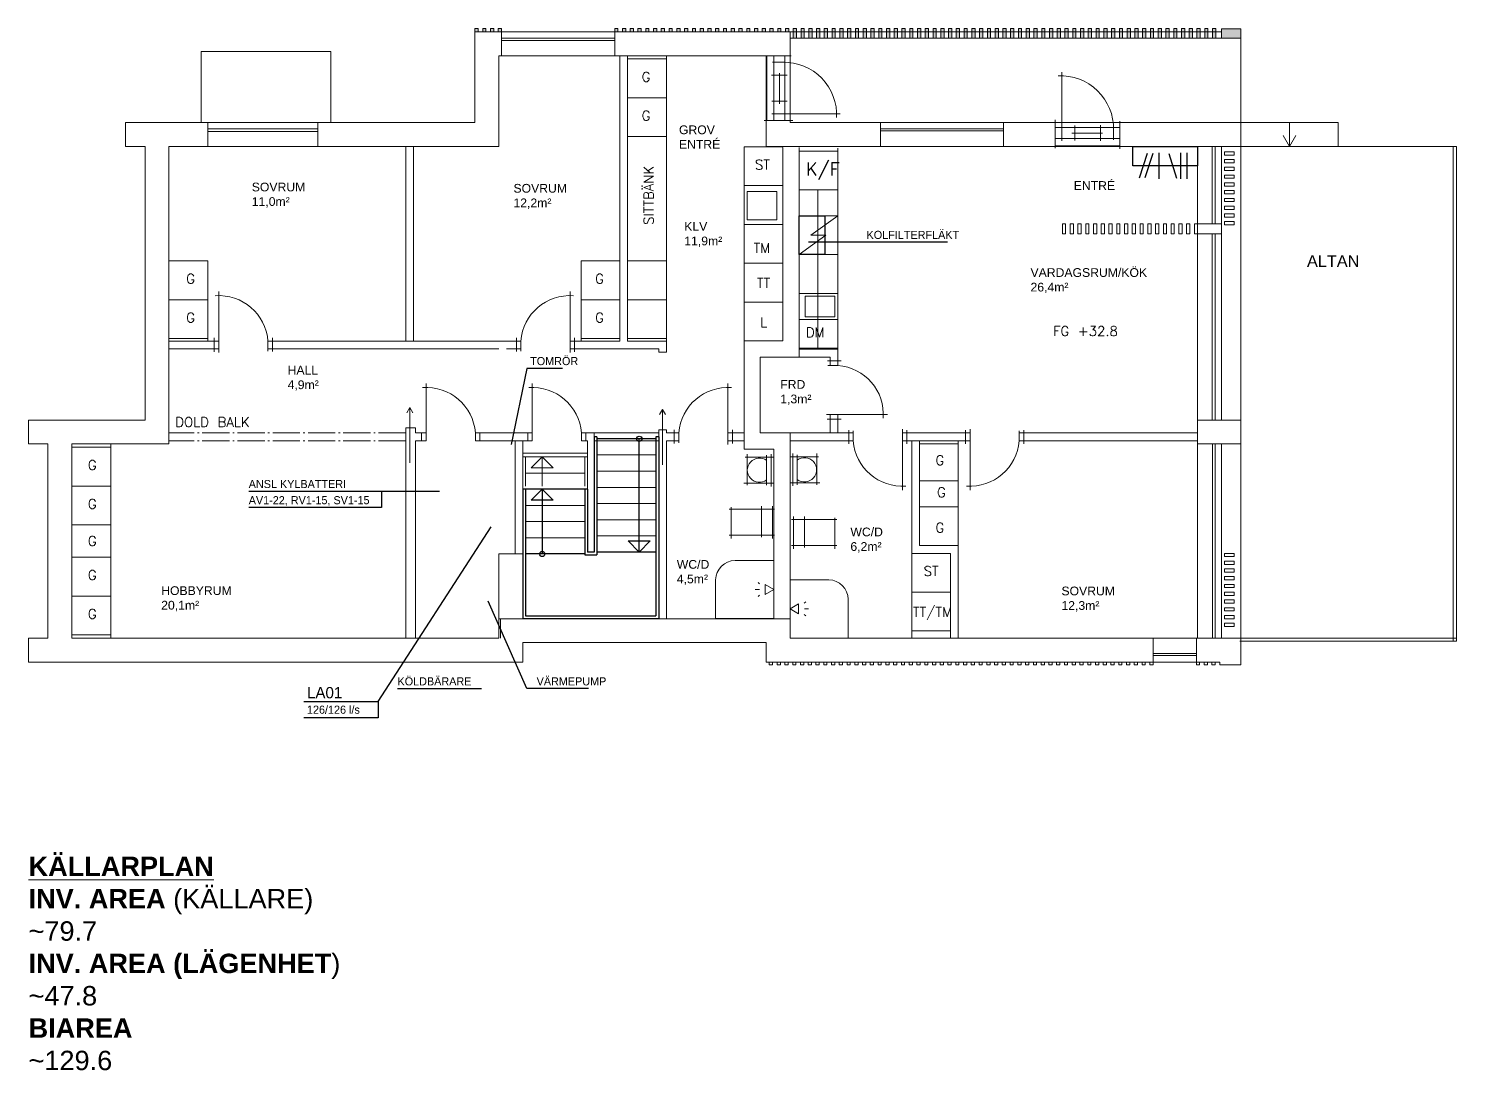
# Model space of a CAD drawing. Extents: x 1552147 to 1574217, y 319651 to 375401.
# Drawn here: x 1552147 to 1574217, y 359299 to 375401 of the extents above; entities that cross this region are included whole.
import ezdxf

# ---------------------------------------------------------------- set-up
doc = ezdxf.new("R2010")
doc.units = 0
doc.header["$LTSCALE"] = 50
doc.linetypes.add('DASHED', pattern=[19.05, 12.7, -6.35])
doc.linetypes.add('PUNKTSTRECKAD', pattern=[10.9, 8.4, -1, 0.5, -1])
doc.layers.get('0').update_dxf_attribs({"linetype": 'CONTINUOUS'})
for name, color, linetype in [('1. Fast inredning', 4, 'CONTINUOUS'), ('1. Fönster dörrar', 4, 'CONTINUOUS'), ('1. Möbler', 1, 'CONTINUOUS'), ('1.Fast inredning', 4, 'CONTINUOUS'), ('A-3000', 8, 'CONTINUOUS'), ('V-5200-T', 7, 'CONTINUOUS'), ('V-5600-T', 7, 'CONTINUOUS'), ('V-5700', 7, 'CONTINUOUS'), ('V-5700-T', 7, 'CONTINUOUS')]:
    doc.layers.add(name, color=color, linetype=linetype)
doc.layers.add('A-------AA-', color=1, linetype='CONTINUOUS', lineweight=18)
doc.layers.get('0').off()
doc.styles.add('Arial', font='arial.ttf', dxfattribs={"height": 245.883234})
doc.styles.add('FISO', font='fiso.shx', dxfattribs={"height": 125})
doc.styles.add('ISO', font='TXT.shx', dxfattribs={"height": 2.5})

# ---------------------------------------------------------------- blocks, each defined once
blk = doc.blocks.new('Handfat litet')
at = {"layer": '1.Fast inredning', "color": 0, "lineweight": 20}
for p, q in [((-10661, 144589), (-10661, 144139)), ((-10261, 144159), (-10261, 144589)), ((-10211, 144559), (-10711, 144559)), ((-10691, 144489), (-10231, 144489)), ((-10691, 144189), (-10211, 144189))]:
    blk.add_line(p, q, dxfattribs=at)
blk.add_arc((-10461, 144377), 187, 143.1301, 36.8699, dxfattribs=at)
blk = doc.blocks.new('Wc-stol')
at = {"layer": '1.Fast inredning', "color": 0, "lineweight": 20}
for p, q in [((-10967, 144011), (-11667, 144011)), ((-11637, 144061), (-11637, 143561)), ((-11467, 144041), (-11467, 143561)), ((-10997, 143581), (-10997, 144061)), ((-11667, 143611), (-10967, 143611))]:
    blk.add_line(p, q, dxfattribs=at)
blk = doc.blocks.new('Duschkabin_streckad')
at = {"color": 0, "lineweight": 20}
for q in [(-50966, 183333), (-50066, 184233)]:
    blk.add_line((-50966, 184233), q, dxfattribs=at)
at = {"layer": '1. Fast inredning', "color": 0, "lineweight": 20}
for p, q in [((-50516, 184233), (-50592, 184101)), ((-50592, 184101), (-50440, 184101)), ((-50440, 184101), (-50516, 184233)), ((-50066, 184233), (-50066, 183633)), ((-50602, 184013), (-50625, 183991)), ((-50516, 184011), (-50516, 183946)), ((-50429, 184013), (-50407, 183991)), ((-50966, 183333), (-50366, 183333))]:
    blk.add_line(p, q, dxfattribs=at)
blk.add_arc((-50376, 183643), 310, 271.7426, 358.2574, dxfattribs=at)
blk = doc.blocks.new('Ytterdörr_källare')
at = {"layer": '1. Fönster dörrar', "color": 0, "lineweight": 20}
for p, q in [((-32885, 103409), (-32885, 103849)), ((-32885, 103810), (-31885, 103810)), ((-32785, 103733), (-32785, 102675)), ((-32185, 103734), (-32185, 103492)), ((-31885, 103824), (-31885, 103430)), ((-32885, 103700), (-31885, 103700)), ((-31885, 103530), (-32885, 103530)), ((-32627, 103615), (-32154, 103615)), ((-32585, 103730), (-32585, 103496)), ((-31985, 103721), (-31985, 103530)), ((-32885, 103470), (-32885, 103450)), ((-32885, 103450), (-31885, 103450)), ((-31885, 103450), (-31885, 103470))]:
    blk.add_line(p, q, dxfattribs=at)
blk.add_arc((-32802, 103547), 818, 267.2207, 1.1121, dxfattribs=at)
blk = doc.blocks.new('Hatthylla_')
at = {"layer": '1. Möbler', "color": 0, "linetype": 'DASHED', "lineweight": 25}
for p, q in [((-879, -110), (-1003, -490)), ((-794, -108), (-917, -488)), ((-692, -500), (-692, -100)), ((-546, -109), (-427, -491)), ((-361, -500), (-361, -100)), ((-261, -500), (-261, -100))]:
    blk.add_line(p, q, dxfattribs=at)
at = {"layer": '1. Möbler', "color": 0, "lineweight": 25, "flags": 128}
blk.add_lwpolyline([(-100, 0), (-100, -300), (-1100, -300), (-1100, 0)], close=True, dxfattribs=at)
blk = doc.blocks.new('A')
at = {"layer": 'A-------AA-'}
h = blk.add_hatch(color=8, dxfattribs=at)
h.dxf.hatch_style = 1
h.paths.add_polyline_path([(1533280, 375396), (1532980, 375396), (1532980, 375351), (1532980, 375251), (1533280, 375251)])
h.paths.add_polyline_path([(1521490, 375401), (1521440, 375401), (1521440, 375351), (1521490, 375351)])
h.paths.add_polyline_path([(1521610, 375401), (1521560, 375401), (1521560, 375351), (1521610, 375351)])
h.paths.add_polyline_path([(1521730, 375401), (1521680, 375401), (1521680, 375351), (1521730, 375351)])
h.paths.add_polyline_path([(1521850, 375401), (1521800, 375401), (1521800, 375351), (1521850, 375351)])
h.paths.add_polyline_path([(1523650, 375401), (1523600, 375401), (1523600, 375351), (1523650, 375351)])
h.paths.add_polyline_path([(1523770, 375401), (1523720, 375401), (1523720, 375351), (1523770, 375351)])
h.paths.add_polyline_path([(1523890, 375401), (1523840, 375401), (1523840, 375351), (1523890, 375351)])
h.paths.add_polyline_path([(1524010, 375401), (1523960, 375401), (1523960, 375351), (1524010, 375351)])
h.paths.add_polyline_path([(1524130, 375401), (1524080, 375401), (1524080, 375351), (1524130, 375351)])
h.paths.add_polyline_path([(1524250, 375401), (1524200, 375401), (1524200, 375351), (1524250, 375351)])
h.paths.add_polyline_path([(1524370, 375401), (1524320, 375401), (1524320, 375351), (1524370, 375351)])
h.paths.add_polyline_path([(1524490, 375401), (1524440, 375401), (1524440, 375351), (1524490, 375351)])
h.paths.add_polyline_path([(1524610, 375401), (1524560, 375401), (1524560, 375351), (1524610, 375351)])
h.paths.add_polyline_path([(1524730, 375401), (1524680, 375401), (1524680, 375351), (1524730, 375351)])
h.paths.add_polyline_path([(1524850, 375401), (1524800, 375401), (1524800, 375351), (1524850, 375351)])
h.paths.add_polyline_path([(1524970, 375401), (1524920, 375401), (1524920, 375351), (1524970, 375351)])
h.paths.add_polyline_path([(1525090, 375401), (1525040, 375401), (1525040, 375351), (1525090, 375351)])
h.paths.add_polyline_path([(1525210, 375401), (1525160, 375401), (1525160, 375351), (1525210, 375351)])
h.paths.add_polyline_path([(1525330, 375401), (1525280, 375401), (1525280, 375351), (1525330, 375351)])
h.paths.add_polyline_path([(1525450, 375401), (1525400, 375401), (1525400, 375351), (1525450, 375351)])
h.paths.add_polyline_path([(1525570, 375401), (1525520, 375401), (1525520, 375351), (1525570, 375351)])
h.paths.add_polyline_path([(1525690, 375401), (1525640, 375401), (1525640, 375351), (1525690, 375351)])
h.paths.add_polyline_path([(1525810, 375401), (1525760, 375401), (1525760, 375351), (1525810, 375351)])
h.paths.add_polyline_path([(1525930, 375401), (1525880, 375401), (1525880, 375351), (1525930, 375351)])
h.paths.add_polyline_path([(1526050, 375401), (1526000, 375401), (1526000, 375351), (1526050, 375351)])
h.paths.add_polyline_path([(1526170, 375401), (1526120, 375401), (1526120, 375351), (1526170, 375351)])
h.paths.add_polyline_path([(1526290, 375401), (1526240, 375401), (1526240, 375351), (1526290, 375351)])
h.paths.add_polyline_path([(1526410, 375401), (1526360, 375401), (1526360, 375351), (1526410, 375351)])
h.paths.add_polyline_path([(1526410, 375351), (1526360, 375351), (1526360, 375251), (1526410, 375251)])
h.paths.add_polyline_path([(1526530, 375351), (1526480, 375351), (1526480, 375251), (1526530, 375251)])
h.paths.add_polyline_path([(1526530, 375401), (1526480, 375401), (1526480, 375351), (1526530, 375351)])
h.paths.add_polyline_path([(1526650, 375401), (1526600, 375401), (1526600, 375351), (1526650, 375351)])
h.paths.add_polyline_path([(1526650, 375351), (1526600, 375351), (1526600, 375251), (1526650, 375251)])
h.paths.add_polyline_path([(1526770, 375401), (1526720, 375401), (1526720, 375351), (1526770, 375351)])
h.paths.add_polyline_path([(1526770, 375351), (1526720, 375351), (1526720, 375251), (1526770, 375251)])
h.paths.add_polyline_path([(1526890, 375401), (1526840, 375401), (1526840, 375351), (1526890, 375351)])
h.paths.add_polyline_path([(1526890, 375351), (1526840, 375351), (1526840, 375251), (1526890, 375251)])
h.paths.add_polyline_path([(1527010, 375401), (1526960, 375401), (1526960, 375351), (1527010, 375351)])
h.paths.add_polyline_path([(1527010, 375351), (1526960, 375351), (1526960, 375251), (1527010, 375251)])
h.paths.add_polyline_path([(1527130, 375401), (1527080, 375401), (1527080, 375351), (1527130, 375351)])
h.paths.add_polyline_path([(1527130, 375351), (1527080, 375351), (1527080, 375251), (1527130, 375251)])
h.paths.add_polyline_path([(1527250, 375351), (1527200, 375351), (1527200, 375251), (1527250, 375251)])
h.paths.add_polyline_path([(1527250, 375401), (1527200, 375401), (1527200, 375351), (1527250, 375351)])
h.paths.add_polyline_path([(1527370, 375401), (1527320, 375401), (1527320, 375351), (1527370, 375351)])
h.paths.add_polyline_path([(1527370, 375351), (1527320, 375351), (1527320, 375251), (1527370, 375251)])
h.paths.add_polyline_path([(1527490, 375401), (1527440, 375401), (1527440, 375351), (1527490, 375351)])
h.paths.add_polyline_path([(1527490, 375351), (1527440, 375351), (1527440, 375251), (1527490, 375251)])
h.paths.add_polyline_path([(1527610, 375401), (1527560, 375401), (1527560, 375351), (1527610, 375351)])
h.paths.add_polyline_path([(1527610, 375351), (1527560, 375351), (1527560, 375251), (1527610, 375251)])
h.paths.add_polyline_path([(1527730, 375401), (1527680, 375401), (1527680, 375351), (1527730, 375351)])
h.paths.add_polyline_path([(1527730, 375351), (1527680, 375351), (1527680, 375251), (1527730, 375251)])
h.paths.add_polyline_path([(1527850, 375401), (1527800, 375401), (1527800, 375351), (1527850, 375351)])
h.paths.add_polyline_path([(1527850, 375351), (1527800, 375351), (1527800, 375251), (1527850, 375251)])
h.paths.add_polyline_path([(1527970, 375401), (1527920, 375401), (1527920, 375351), (1527970, 375351)])
h.paths.add_polyline_path([(1527970, 375351), (1527920, 375351), (1527920, 375251), (1527970, 375251)])
h.paths.add_polyline_path([(1528090, 375401), (1528040, 375401), (1528040, 375351), (1528090, 375351)])
h.paths.add_polyline_path([(1528090, 375351), (1528040, 375351), (1528040, 375251), (1528090, 375251)])
h.paths.add_polyline_path([(1528210, 375401), (1528160, 375401), (1528160, 375351), (1528210, 375351)])
h.paths.add_polyline_path([(1528210, 375351), (1528160, 375351), (1528160, 375251), (1528210, 375251)])
h.paths.add_polyline_path([(1528330, 375401), (1528280, 375401), (1528280, 375351), (1528330, 375351)])
h.paths.add_polyline_path([(1528330, 375351), (1528280, 375351), (1528280, 375251), (1528330, 375251)])
h.paths.add_polyline_path([(1528450, 375401), (1528400, 375401), (1528400, 375351), (1528450, 375351)])
h.paths.add_polyline_path([(1528450, 375351), (1528400, 375351), (1528400, 375251), (1528450, 375251)])
h.paths.add_polyline_path([(1528570, 375401), (1528520, 375401), (1528520, 375351), (1528570, 375351)])
h.paths.add_polyline_path([(1528570, 375351), (1528520, 375351), (1528520, 375251), (1528570, 375251)])
h.paths.add_polyline_path([(1528690, 375401), (1528640, 375401), (1528640, 375351), (1528690, 375351)])
h.paths.add_polyline_path([(1528690, 375351), (1528640, 375351), (1528640, 375251), (1528690, 375251)])
h.paths.add_polyline_path([(1528810, 375401), (1528760, 375401), (1528760, 375351), (1528810, 375351)])
h.paths.add_polyline_path([(1528810, 375351), (1528760, 375351), (1528760, 375251), (1528810, 375251)])
h.paths.add_polyline_path([(1528930, 375401), (1528880, 375401), (1528880, 375351), (1528930, 375351)])
h.paths.add_polyline_path([(1528930, 375351), (1528880, 375351), (1528880, 375251), (1528930, 375251)])
h.paths.add_polyline_path([(1529050, 375401), (1529000, 375401), (1529000, 375351), (1529050, 375351)])
h.paths.add_polyline_path([(1529050, 375351), (1529000, 375351), (1529000, 375251), (1529050, 375251)])
h.paths.add_polyline_path([(1529170, 375401), (1529120, 375401), (1529120, 375351), (1529170, 375351)])
h.paths.add_polyline_path([(1529170, 375351), (1529120, 375351), (1529120, 375251), (1529170, 375251)])
h.paths.add_polyline_path([(1529290, 375401), (1529240, 375401), (1529240, 375351), (1529290, 375351)])
h.paths.add_polyline_path([(1529290, 375351), (1529240, 375351), (1529240, 375251), (1529290, 375251)])
h.paths.add_polyline_path([(1529410, 375401), (1529360, 375401), (1529360, 375351), (1529410, 375351)])
h.paths.add_polyline_path([(1529410, 375351), (1529360, 375351), (1529360, 375251), (1529410, 375251)])
h.paths.add_polyline_path([(1529530, 375351), (1529480, 375351), (1529480, 375251), (1529530, 375251)])
h.paths.add_polyline_path([(1529530, 375401), (1529480, 375401), (1529480, 375351), (1529530, 375351)])
h.paths.add_polyline_path([(1529650, 375401), (1529600, 375401), (1529600, 375351), (1529650, 375351)])
h.paths.add_polyline_path([(1529650, 375351), (1529600, 375351), (1529600, 375251), (1529650, 375251)])
h.paths.add_polyline_path([(1529770, 375351), (1529720, 375351), (1529720, 375251), (1529770, 375251)])
h.paths.add_polyline_path([(1529770, 375401), (1529720, 375401), (1529720, 375351), (1529770, 375351)])
h.paths.add_polyline_path([(1529890, 375401), (1529840, 375401), (1529840, 375351), (1529890, 375351)])
h.paths.add_polyline_path([(1529890, 375351), (1529840, 375351), (1529840, 375251), (1529890, 375251)])
h.paths.add_polyline_path([(1530010, 375401), (1529960, 375401), (1529960, 375351), (1530010, 375351)])
h.paths.add_polyline_path([(1530010, 375351), (1529960, 375351), (1529960, 375251), (1530010, 375251)])
h.paths.add_polyline_path([(1530130, 375401), (1530080, 375401), (1530080, 375351), (1530130, 375351)])
h.paths.add_polyline_path([(1530130, 375351), (1530080, 375351), (1530080, 375251), (1530130, 375251)])
h.paths.add_polyline_path([(1530250, 375401), (1530200, 375401), (1530200, 375351), (1530250, 375351)])
h.paths.add_polyline_path([(1530250, 375351), (1530200, 375351), (1530200, 375251), (1530250, 375251)])
h.paths.add_polyline_path([(1530370, 375401), (1530320, 375401), (1530320, 375351), (1530370, 375351)])
h.paths.add_polyline_path([(1530370, 375351), (1530320, 375351), (1530320, 375251), (1530370, 375251)])
h.paths.add_polyline_path([(1530490, 375401), (1530440, 375401), (1530440, 375351), (1530490, 375351)])
h.paths.add_polyline_path([(1530490, 375351), (1530440, 375351), (1530440, 375251), (1530490, 375251)])
h.paths.add_polyline_path([(1530610, 375401), (1530560, 375401), (1530560, 375351), (1530610, 375351)])
h.paths.add_polyline_path([(1530610, 375351), (1530560, 375351), (1530560, 375251), (1530610, 375251)])
h.paths.add_polyline_path([(1530730, 375401), (1530680, 375401), (1530680, 375351), (1530730, 375351)])
h.paths.add_polyline_path([(1530730, 375351), (1530680, 375351), (1530680, 375251), (1530730, 375251)])
h.paths.add_polyline_path([(1530850, 375401), (1530800, 375401), (1530800, 375351), (1530850, 375351)])
h.paths.add_polyline_path([(1530850, 375351), (1530800, 375351), (1530800, 375251), (1530850, 375251)])
h.paths.add_polyline_path([(1530970, 375401), (1530920, 375401), (1530920, 375351), (1530970, 375351)])
h.paths.add_polyline_path([(1530970, 375351), (1530920, 375351), (1530920, 375251), (1530970, 375251)])
h.paths.add_polyline_path([(1531090, 375401), (1531040, 375401), (1531040, 375351), (1531090, 375351)])
h.paths.add_polyline_path([(1531090, 375351), (1531040, 375351), (1531040, 375251), (1531090, 375251)])
h.paths.add_polyline_path([(1531210, 375401), (1531160, 375401), (1531160, 375351), (1531210, 375351)])
h.paths.add_polyline_path([(1531210, 375351), (1531160, 375351), (1531160, 375251), (1531210, 375251)])
h.paths.add_polyline_path([(1531330, 375401), (1531280, 375401), (1531280, 375351), (1531330, 375351)])
h.paths.add_polyline_path([(1531330, 375351), (1531280, 375351), (1531280, 375251), (1531330, 375251)])
h.paths.add_polyline_path([(1531450, 375401), (1531400, 375401), (1531400, 375351), (1531450, 375351)])
h.paths.add_polyline_path([(1531450, 375351), (1531400, 375351), (1531400, 375251), (1531450, 375251)])
h.paths.add_polyline_path([(1531570, 375401), (1531520, 375401), (1531520, 375351), (1531570, 375351)])
h.paths.add_polyline_path([(1531570, 375351), (1531520, 375351), (1531520, 375251), (1531570, 375251)])
h.paths.add_polyline_path([(1531690, 375401), (1531640, 375401), (1531640, 375351), (1531690, 375351)])
h.paths.add_polyline_path([(1531690, 375351), (1531640, 375351), (1531640, 375251), (1531690, 375251)])
h.paths.add_polyline_path([(1531810, 375401), (1531760, 375401), (1531760, 375351), (1531810, 375351)])
h.paths.add_polyline_path([(1531810, 375351), (1531760, 375351), (1531760, 375251), (1531810, 375251)])
h.paths.add_polyline_path([(1531930, 375401), (1531880, 375401), (1531880, 375351), (1531930, 375351)])
h.paths.add_polyline_path([(1531930, 375351), (1531880, 375351), (1531880, 375251), (1531930, 375251)])
h.paths.add_polyline_path([(1532050, 375401), (1532000, 375401), (1532000, 375351), (1532050, 375351)])
h.paths.add_polyline_path([(1532050, 375351), (1532000, 375351), (1532000, 375251), (1532050, 375251)])
h.paths.add_polyline_path([(1532170, 375401), (1532120, 375401), (1532120, 375351), (1532170, 375351)])
h.paths.add_polyline_path([(1532170, 375351), (1532120, 375351), (1532120, 375252, -0.010484), (1532147, 375251), (1532170, 375251)])
h.paths.add_polyline_path([(1532290, 375401), (1532240, 375401), (1532240, 375351), (1532290, 375351)])
h.paths.add_polyline_path([(1532290, 375351), (1532240, 375351), (1532240, 375251), (1532290, 375251)])
h.paths.add_polyline_path([(1532410, 375401), (1532360, 375401), (1532360, 375351), (1532410, 375351)])
h.paths.add_polyline_path([(1532410, 375351), (1532360, 375351), (1532360, 375251), (1532410, 375251)])
h.paths.add_polyline_path([(1532530, 375401), (1532480, 375401), (1532480, 375351), (1532530, 375351)])
h.paths.add_polyline_path([(1532530, 375351), (1532480, 375351), (1532480, 375251), (1532530, 375251)])
h.paths.add_polyline_path([(1532650, 375401), (1532600, 375401), (1532600, 375351), (1532650, 375351)])
h.paths.add_polyline_path([(1532650, 375351), (1532600, 375351), (1532600, 375251), (1532650, 375251)])
h.paths.add_polyline_path([(1532770, 375401), (1532720, 375401), (1532720, 375351), (1532770, 375351)])
h.paths.add_polyline_path([(1532770, 375351), (1532720, 375351), (1532720, 375251), (1532770, 375251)])
h.paths.add_polyline_path([(1532890, 375401), (1532840, 375401), (1532840, 375351), (1532890, 375351)])
h.paths.add_polyline_path([(1532890, 375351), (1532840, 375351), (1532840, 375251), (1532890, 375251)])
at = {"layer": 'A-------AA-', "color": 8}
for p, q in [((1521850, 375351), (1521850, 374981)), ((1523600, 374981), (1523600, 375351)), ((1526310, 375251), (1526310, 375351)), ((1532980, 375351), (1532980, 375251)), ((1533280, 373931), (1533280, 375246)), ((1517210, 373951), (1517210, 375046)), ((1517210, 375046), (1519210, 375046)), ((1519210, 375046), (1519210, 373951)), ((1523680, 374981), (1523680, 370571)), ((1523800, 374981), (1523800, 370571)), ((1524400, 374981), (1524400, 370471)), ((1523800, 374931), (1524400, 374931)), ((1523800, 374331), (1524400, 374331)), ((1517310, 373581), (1517310, 373951)), ((1519010, 373581), (1519010, 373951)), ((1527710, 373581), (1527710, 373951)), ((1529610, 373581), (1529610, 373951)), ((1531410, 373971), (1531410, 373543)), ((1533280, 373951), (1534780, 373951)), ((1534030, 373951), (1534030, 373581)), ((1534780, 373951), (1534780, 373581)), ((1523800, 373731), (1524400, 373731)), ((1533280, 373781), (1533280, 369351)), ((1534030, 373581), (1533932, 373750)), ((1534030, 373581), (1534128, 373750)), ((1520370, 373581), (1520370, 370571)), ((1520490, 373581), (1520490, 370571)), ((1525600, 373574), (1525600, 370574)), ((1526200, 373574), (1525600, 373574)), ((1526450, 373507), (1527050, 373507)), ((1527050, 373554), (1527050, 370444)), ((1532610, 373581), (1532980, 373581)), ((1536610, 373581), (1533280, 373581)), ((1536560, 373581), (1536560, 365931)), ((1536610, 373581), (1536610, 365931)), ((1526200, 372974), (1525600, 372974)), ((1526450, 372907), (1527050, 372907)), ((1526200, 372374), (1525600, 372374)), ((1526450, 372507), (1527050, 372507)), ((1532610, 372381), (1532980, 372381)), ((1532610, 372231), (1532980, 372231)), ((1526450, 371907), (1527050, 371907)), ((1516710, 371811), (1517310, 371811)), ((1517310, 371811), (1517310, 370571)), ((1523080, 371811), (1523080, 370571)), ((1523680, 371811), (1523080, 371811)), ((1523800, 371811), (1524400, 371811)), ((1526200, 371774), (1525600, 371774)), ((1526450, 371307), (1527050, 371307)), ((1516710, 371211), (1517310, 371211)), ((1523680, 371211), (1523080, 371211)), ((1523800, 371211), (1524400, 371211)), ((1526200, 371174), (1525600, 371174)), ((1526450, 370907), (1527050, 370907)), ((1516710, 370611), (1517310, 370611)), ((1517480, 370571), (1516710, 370571)), ((1522150, 370571), (1518240, 370571)), ((1523680, 370571), (1522910, 370571)), ((1523680, 370611), (1523080, 370611)), ((1523800, 370611), (1524400, 370611)), ((1523800, 370571), (1524400, 370571)), ((1524400, 370571), (1524400, 370401)), ((1517480, 370451), (1516710, 370451)), ((1521810, 370451), (1518240, 370451)), ((1522150, 370451), (1521930, 370451)), ((1524280, 370451), (1522910, 370451)), ((1524280, 370401), (1524280, 370451)), ((1524400, 370401), (1524280, 370401)), ((1526450, 370464), (1527050, 370464)), ((1526450, 370444), (1527050, 370444)), ((1527050, 370444), (1527050, 370195)), ((1526450, 370324), (1526930, 370324)), ((1526930, 370324), (1526930, 370195)), ((1520434, 369545), (1520388, 369465)), ((1520434, 368688), (1520434, 369545)), ((1520434, 369545), (1520480, 369465)), ((1524337, 369515), (1524291, 369435)), ((1524337, 368658), (1524337, 369515)), ((1524337, 369515), (1524383, 369435)), ((1526930, 369435), (1526930, 369151)), ((1527050, 369435), (1527050, 369151)), ((1532980, 369351), (1532614, 369351)), ((1520370, 366311), (1520370, 369231)), ((1520520, 369231), (1520370, 369231)), ((1520370, 369151), (1520370, 365981)), ((1520520, 369151), (1520520, 369231)), ((1520686, 369151), (1520520, 369151)), ((1520686, 369151), (1520520, 369151)), ((1520520, 369031), (1520520, 365981)), ((1520686, 369031), (1520520, 369031)), ((1520686, 369031), (1520520, 369031)), ((1520616, 369151), (1520616, 369031)), ((1521810, 369151), (1521446, 369151)), ((1521930, 369151), (1521446, 369151)), ((1521810, 369031), (1521446, 369031)), ((1521810, 369031), (1521446, 369031)), ((1521516, 369151), (1521516, 369031)), ((1521810, 369031), (1522325, 369031)), ((1522325, 369151), (1521930, 369151)), ((1522060, 367281), (1522060, 369031)), ((1522180, 366281), (1522180, 369031)), ((1523280, 369151), (1523085, 369151)), ((1523085, 369031), (1523180, 369031)), ((1523180, 367311), (1523180, 369031)), ((1524280, 369151), (1523280, 369151)), ((1523280, 369031), (1523280, 369151)), ((1524280, 369031), (1523280, 369031)), ((1523280, 369031), (1523280, 367311)), ((1524280, 366281), (1524280, 369201)), ((1524400, 369201), (1524280, 369201)), ((1524280, 369201), (1524280, 369151)), ((1524400, 369151), (1524400, 369201)), ((1524400, 369151), (1524590, 369151)), ((1524400, 369031), (1524590, 369031)), ((1524400, 369031), (1524400, 366281)), ((1525350, 369151), (1525600, 369151)), ((1525350, 369031), (1525600, 369031)), ((1526310, 369151), (1527287, 369151)), ((1526310, 369031), (1527287, 369031)), ((1528047, 369151), (1529092, 369151)), ((1528047, 369031), (1529092, 369031)), ((1528191, 367291), (1528191, 369031)), ((1528311, 367411), (1528311, 369031)), ((1528911, 369031), (1528911, 367411)), ((1529852, 369151), (1532614, 369151)), ((1529852, 369031), (1532614, 369031)), ((1515210, 368931), (1515810, 368931)), ((1515810, 368981), (1515810, 365981)), ((1522180, 368331), (1522180, 368841)), ((1523180, 368841), (1522180, 368841)), ((1523180, 368331), (1523180, 368841)), ((1524238, 368811), (1523322, 368811)), ((1532980, 368981), (1532614, 368981)), ((1533280, 368981), (1533280, 365981)), ((1523180, 368781), (1522180, 368781)), ((1522222, 368331), (1522222, 368781)), ((1522310, 368611), (1522480, 368781)), ((1522650, 368611), (1522310, 368611)), ((1522480, 368781), (1522650, 368611)), ((1522480, 368331), (1522480, 368781)), ((1523138, 368331), (1523138, 368781)), ((1523138, 368531), (1522222, 368531)), ((1524238, 368561), (1523322, 368561)), ((1528311, 368411), (1528911, 368411)), ((1515210, 368331), (1515810, 368331)), ((1524238, 368311), (1523322, 368311)), ((1523138, 368031), (1522222, 368031)), ((1524238, 368061), (1523322, 368061)), ((1528311, 368011), (1528911, 368011)), ((1515210, 367731), (1515810, 367731)), ((1523138, 367781), (1522222, 367781)), ((1524238, 367811), (1523322, 367811)), ((1523138, 367531), (1522222, 367531)), ((1524238, 367561), (1523322, 367561)), ((1521810, 367281), (1521810, 365981)), ((1521810, 367281), (1522180, 367281)), ((1521810, 367281), (1522180, 367281)), ((1523280, 367311), (1523180, 367311)), ((1528791, 367291), (1528191, 367291)), ((1528911, 367411), (1528311, 367411)), ((1528791, 367291), (1528791, 365981)), ((1528911, 367411), (1528911, 365981)), ((1515210, 367231), (1515810, 367231)), ((1515210, 366631), (1515810, 366631)), ((1521835, 366281), (1521835, 365981)), ((1515210, 366031), (1515810, 366031)), ((1520665, 365981), (1520520, 365981)), ((1531921, 365611), (1531921, 365981)), ((1532591, 365611), (1532591, 365981)), ((1532610, 365981), (1532980, 365981)), ((1536610, 365981), (1533260, 365981)), ((1536610, 365931), (1533260, 365931))]:
    blk.add_line(p, q, dxfattribs=at)
at = {"layer": 'A-------AA-', "color": 8, "lineweight": 20}
for p, q in [((1526738, 372907), (1526738, 370444)), ((1526632, 372207), (1527050, 372507)), ((1526450, 371907), (1526865, 372207)), ((1526865, 372207), (1526632, 372207)), ((1517480, 370571), (1517480, 371337)), ((1522910, 370571), (1522910, 371337)), ((1517410, 370621), (1517410, 370406)), ((1517410, 370571), (1517480, 370571)), ((1517480, 370571), (1517480, 370395)), ((1518240, 370571), (1518240, 370417)), ((1518240, 370571), (1518310, 370571)), ((1518310, 370621), (1518310, 370409)), ((1522080, 370621), (1522080, 370409)), ((1522150, 370571), (1522080, 370571)), ((1522150, 370571), (1522150, 370417)), ((1522910, 370571), (1522910, 370395)), ((1522980, 370571), (1522910, 370571)), ((1522980, 370621), (1522980, 370406)), ((1517480, 370451), (1517410, 370451)), ((1518310, 370451), (1518240, 370451)), ((1522080, 370451), (1522150, 370451)), ((1522910, 370451), (1522980, 370451)), ((1527100, 370265), (1526887, 370265)), ((1527050, 370195), (1526896, 370195)), ((1526930, 370265), (1526930, 370195)), ((1527050, 370195), (1527050, 370265)), ((1520686, 369151), (1520686, 369917)), ((1522325, 369151), (1522325, 369917)), ((1525350, 369151), (1525350, 369917)), ((1527050, 369435), (1526873, 369435)), ((1527100, 369365), (1526885, 369365)), ((1526930, 369435), (1526930, 369365)), ((1527050, 369435), (1527815, 369435)), ((1527050, 369365), (1527050, 369435)), ((1520616, 369151), (1520616, 369031)), ((1520616, 369151), (1520686, 369151)), ((1520686, 369031), (1520616, 369031)), ((1520686, 369151), (1520686, 369031)), ((1521446, 369151), (1521446, 369031)), ((1521446, 369151), (1521516, 369151)), ((1521516, 369031), (1521446, 369031)), ((1521516, 369151), (1521516, 369031)), ((1522255, 369151), (1522255, 369031)), ((1522255, 369151), (1522325, 369151)), ((1522325, 369031), (1522255, 369031)), ((1522325, 369151), (1522325, 369031)), ((1523085, 369151), (1523085, 369031)), ((1523085, 369151), (1523155, 369151)), ((1523155, 369031), (1523085, 369031)), ((1523155, 369151), (1523155, 369031)), ((1524520, 369201), (1524520, 368989)), ((1524590, 369151), (1524520, 369151)), ((1524520, 369031), (1524590, 369031)), ((1524590, 369151), (1524590, 368997)), ((1525350, 369151), (1525350, 368975)), ((1525420, 369151), (1525350, 369151)), ((1525350, 369031), (1525420, 369031)), ((1525420, 369201), (1525420, 368986)), ((1527217, 368981), (1527217, 369194)), ((1527217, 369151), (1527287, 369151)), ((1527287, 369031), (1527217, 369031)), ((1527287, 369031), (1527287, 369185)), ((1528047, 369031), (1528047, 369208)), ((1528047, 369151), (1528117, 369151)), ((1528047, 369031), (1528047, 368266)), ((1528117, 369031), (1528047, 369031)), ((1528117, 368981), (1528117, 369196)), ((1529022, 368981), (1529022, 369196)), ((1529092, 369151), (1529022, 369151)), ((1529022, 369031), (1529092, 369031)), ((1529092, 369031), (1529092, 369208)), ((1529092, 369031), (1529092, 368266)), ((1529852, 369031), (1529852, 369185)), ((1529922, 369151), (1529852, 369151)), ((1529852, 369031), (1529922, 369031)), ((1529922, 368981), (1529922, 369194)), ((1528911, 368981), (1528311, 368981)), ((1528191, 367291), (1528191, 365981)), ((1528791, 366691), (1528191, 366691)), ((1528791, 366091), (1528191, 366091))]:
    blk.add_line(p, q, dxfattribs=at)
at = {"layer": 'A-------AA-', "color": 8, "linetype": 'PUNKTSTRECKAD'}
for p, q in [((1520370, 369151), (1516710, 369151)), ((1520370, 369031), (1516710, 369031))]:
    blk.add_line(p, q, dxfattribs=at)
at = {"layer": 'A-------AA-', "color": 8, "lineweight": 25}
for p, q in [((1523280, 369091), (1523280, 367311)), ((1523322, 369091), (1523280, 369091)), ((1523322, 369091), (1523322, 367269)), ((1524238, 369061), (1523322, 369061)), ((1524238, 369091), (1524238, 366323)), ((1524280, 369091), (1524238, 369091)), ((1524280, 369091), (1524280, 366281)), ((1522180, 368281), (1522180, 366281)), ((1523180, 368281), (1522180, 368281)), ((1522222, 368281), (1522222, 366323)), ((1522310, 368111), (1522480, 368281)), ((1522480, 368281), (1522650, 368111)), ((1523138, 368281), (1523138, 367269)), ((1523180, 368281), (1523180, 367311)), ((1522650, 368111), (1522310, 368111)), ((1523810, 367482), (1524150, 367482)), ((1523980, 367311), (1523810, 367482)), ((1524150, 367482), (1523980, 367311)), ((1523138, 367281), (1522222, 367281)), ((1523138, 367269), (1523322, 367269)), ((1523280, 367311), (1523180, 367311)), ((1524238, 367311), (1523322, 367311)), ((1524280, 366281), (1522180, 366281)), ((1522222, 366323), (1524238, 366323))]:
    blk.add_line(p, q, dxfattribs=at)
at = {"layer": 'A-------AA-', "color": 8}
for points in [[(1516040, 373951), (1521440, 373951), (1521440, 375351), (1532980, 375351), (1532980, 375396), (1533280, 375396), (1533280, 375251), (1526310, 375251), (1526310, 373951), (1533280, 373951), (1533280, 373581), (1532980, 373581), (1532980, 369351), (1533280, 369351), (1533280, 368981), (1532980, 368981), (1532980, 365981), (1533280, 365981), (1533280, 365566), (1532951, 365566), (1532951, 365611), (1525940, 365611), (1525940, 365911), (1522180, 365911), (1522180, 365611), (1521185, 365611), (1521185, 365611), (1514540, 365611), (1514540, 365981), (1514840, 365981), (1514840, 368981), (1514540, 368981), (1514540, 369351), (1516340, 369351), (1516340, 373581), (1516040, 373581)], [(1526360, 375251), (1526360, 375401), (1526410, 375401), (1526410, 375251)], [(1526480, 375251), (1526480, 375401), (1526530, 375401), (1526530, 375251)], [(1526600, 375251), (1526600, 375401), (1526650, 375401), (1526650, 375251)], [(1526720, 375251), (1526720, 375401), (1526770, 375401), (1526770, 375251)], [(1526840, 375251), (1526840, 375401), (1526890, 375401), (1526890, 375251)], [(1526960, 375251), (1526960, 375401), (1527010, 375401), (1527010, 375251)], [(1527080, 375251), (1527080, 375401), (1527130, 375401), (1527130, 375251)], [(1527200, 375251), (1527200, 375401), (1527250, 375401), (1527250, 375251)], [(1527320, 375251), (1527320, 375401), (1527370, 375401), (1527370, 375251)], [(1527440, 375251), (1527440, 375401), (1527490, 375401), (1527490, 375251)], [(1527560, 375251), (1527560, 375401), (1527610, 375401), (1527610, 375251)], [(1527680, 375251), (1527680, 375401), (1527730, 375401), (1527730, 375251)], [(1527800, 375251), (1527800, 375401), (1527850, 375401), (1527850, 375251)], [(1527920, 375251), (1527920, 375401), (1527970, 375401), (1527970, 375251)], [(1528040, 375251), (1528040, 375401), (1528090, 375401), (1528090, 375251)], [(1528160, 375251), (1528160, 375401), (1528210, 375401), (1528210, 375251)], [(1528280, 375251), (1528280, 375401), (1528330, 375401), (1528330, 375251)], [(1528400, 375251), (1528400, 375401), (1528450, 375401), (1528450, 375251)], [(1528520, 375251), (1528520, 375401), (1528570, 375401), (1528570, 375251)], [(1528640, 375251), (1528640, 375401), (1528690, 375401), (1528690, 375251)], [(1528760, 375251), (1528760, 375401), (1528810, 375401), (1528810, 375251)], [(1528880, 375251), (1528880, 375401), (1528930, 375401), (1528930, 375251)], [(1529000, 375251), (1529000, 375401), (1529050, 375401), (1529050, 375251)], [(1529120, 375251), (1529120, 375401), (1529170, 375401), (1529170, 375251)], [(1529240, 375251), (1529240, 375401), (1529290, 375401), (1529290, 375251)], [(1529360, 375251), (1529360, 375401), (1529410, 375401), (1529410, 375251)], [(1529480, 375251), (1529480, 375401), (1529530, 375401), (1529530, 375251)], [(1529600, 375251), (1529600, 375401), (1529650, 375401), (1529650, 375251)], [(1529720, 375251), (1529720, 375401), (1529770, 375401), (1529770, 375251)], [(1529840, 375251), (1529840, 375401), (1529890, 375401), (1529890, 375251)], [(1529960, 375251), (1529960, 375401), (1530010, 375401), (1530010, 375251)], [(1530080, 375251), (1530080, 375401), (1530130, 375401), (1530130, 375251)], [(1530200, 375251), (1530200, 375401), (1530250, 375401), (1530250, 375251)], [(1530320, 375251), (1530320, 375401), (1530370, 375401), (1530370, 375251)], [(1530440, 375251), (1530440, 375401), (1530490, 375401), (1530490, 375251)], [(1530560, 375251), (1530560, 375401), (1530610, 375401), (1530610, 375251)], [(1530680, 375251), (1530680, 375401), (1530730, 375401), (1530730, 375251)], [(1530800, 375251), (1530800, 375401), (1530850, 375401), (1530850, 375251)], [(1530920, 375251), (1530920, 375401), (1530970, 375401), (1530970, 375251)], [(1531040, 375251), (1531040, 375401), (1531090, 375401), (1531090, 375251)], [(1531160, 375251), (1531160, 375401), (1531210, 375401), (1531210, 375251)], [(1531280, 375251), (1531280, 375401), (1531330, 375401), (1531330, 375251)], [(1531400, 375251), (1531400, 375401), (1531450, 375401), (1531450, 375251)], [(1531520, 375251), (1531520, 375401), (1531570, 375401), (1531570, 375251)], [(1531640, 375251), (1531640, 375401), (1531690, 375401), (1531690, 375251)], [(1531760, 375251), (1531760, 375401), (1531810, 375401), (1531810, 375251)], [(1531880, 375251), (1531880, 375401), (1531930, 375401), (1531930, 375251)], [(1532000, 375251), (1532000, 375401), (1532050, 375401), (1532050, 375251)], [(1532120, 375251), (1532120, 375401), (1532170, 375401), (1532170, 375251)], [(1532240, 375251), (1532240, 375401), (1532290, 375401), (1532290, 375251)], [(1532360, 375251), (1532360, 375401), (1532410, 375401), (1532410, 375251)], [(1532480, 375251), (1532480, 375401), (1532530, 375401), (1532530, 375251)], [(1532600, 375251), (1532600, 375401), (1532650, 375401), (1532650, 375251)], [(1532720, 375251), (1532720, 375401), (1532770, 375401), (1532770, 375251)], [(1532840, 375251), (1532840, 375401), (1532890, 375401), (1532890, 375251)], [(1516710, 373581), (1521810, 373581), (1521810, 374981), (1525940, 374981), (1525940, 373581), (1532610, 373581), (1532610, 368981), (1532610, 365981), (1526310, 365981), (1526310, 366281), (1521810, 366281), (1521810, 365981), (1521185, 365981), (1515210, 365981), (1515210, 368981), (1516710, 368981)], [(1533177, 373497), (1533027, 373497), (1533027, 373447), (1533177, 373447)], [(1533177, 373377), (1533027, 373377), (1533027, 373327), (1533177, 373327)], [(1533177, 373257), (1533027, 373257), (1533027, 373207), (1533177, 373207)], [(1533177, 373137), (1533027, 373137), (1533027, 373087), (1533177, 373087)], [(1533177, 373017), (1533027, 373017), (1533027, 372967), (1533177, 372967)], [(1526105, 372881), (1525646, 372881), (1525646, 372443), (1526105, 372443)], [(1533177, 372897), (1533027, 372897), (1533027, 372847), (1533177, 372847)], [(1533177, 372777), (1533027, 372777), (1533027, 372727), (1533177, 372727)], [(1533177, 372657), (1533027, 372657), (1533027, 372607), (1533177, 372607)], [(1530520, 372231), (1530520, 372381), (1530570, 372381), (1530570, 372231)], [(1530640, 372231), (1530640, 372381), (1530690, 372381), (1530690, 372231)], [(1530760, 372231), (1530760, 372381), (1530810, 372381), (1530810, 372231)], [(1530880, 372231), (1530880, 372381), (1530930, 372381), (1530930, 372231)], [(1531000, 372231), (1531000, 372381), (1531050, 372381), (1531050, 372231)], [(1531120, 372231), (1531120, 372381), (1531170, 372381), (1531170, 372231)], [(1531240, 372231), (1531240, 372381), (1531290, 372381), (1531290, 372231)], [(1531360, 372231), (1531360, 372381), (1531410, 372381), (1531410, 372231)], [(1531480, 372231), (1531480, 372381), (1531530, 372381), (1531530, 372231)], [(1531600, 372231), (1531600, 372381), (1531650, 372381), (1531650, 372231)], [(1531720, 372231), (1531720, 372381), (1531770, 372381), (1531770, 372231)], [(1531840, 372231), (1531840, 372381), (1531890, 372381), (1531890, 372231)], [(1531960, 372231), (1531960, 372381), (1532010, 372381), (1532010, 372231)], [(1532080, 372231), (1532080, 372381), (1532130, 372381), (1532130, 372231)], [(1532200, 372231), (1532200, 372381), (1532250, 372381), (1532250, 372231)], [(1532320, 372231), (1532320, 372381), (1532370, 372381), (1532370, 372231)], [(1532440, 372231), (1532440, 372381), (1532490, 372381), (1532490, 372231)], [(1532560, 372231), (1532560, 372381), (1532610, 372381), (1532610, 372231)], [(1533177, 372537), (1533027, 372537), (1533027, 372487), (1533177, 372487)], [(1533177, 372417), (1533027, 372417), (1533027, 372367), (1533177, 372367)], [(1526545, 371266), (1527004, 371266), (1527004, 370944), (1526545, 370944)], [(1533177, 367291), (1533027, 367291), (1533027, 367241), (1533177, 367241)], [(1533177, 367171), (1533027, 367171), (1533027, 367121), (1533177, 367121)], [(1533177, 367051), (1533027, 367051), (1533027, 367001), (1533177, 367001)], [(1533177, 366931), (1533027, 366931), (1533027, 366881), (1533177, 366881)], [(1533177, 366811), (1533027, 366811), (1533027, 366761), (1533177, 366761)], [(1533177, 366691), (1533027, 366691), (1533027, 366641), (1533177, 366641)], [(1533177, 366571), (1533027, 366571), (1533027, 366521), (1533177, 366521)], [(1533177, 366451), (1533027, 366451), (1533027, 366401), (1533177, 366401)], [(1533177, 366331), (1533027, 366331), (1533027, 366281), (1533177, 366281)], [(1533177, 366211), (1533027, 366211), (1533027, 366161), (1533177, 366161)]]:
    blk.add_lwpolyline(points, close=True, dxfattribs=at)
for points in [[(1521440, 375351), (1521440, 375401), (1521490, 375401), (1521490, 375351)], [(1521560, 375351), (1521560, 375401), (1521610, 375401), (1521610, 375351)], [(1521680, 375351), (1521680, 375401), (1521730, 375401), (1521730, 375351)], [(1521800, 375351), (1521800, 375401), (1521850, 375401), (1521850, 375351)], [(1523600, 375351), (1523600, 375401), (1523650, 375401), (1523650, 375351)], [(1523720, 375351), (1523720, 375401), (1523770, 375401), (1523770, 375351)], [(1523840, 375351), (1523840, 375401), (1523890, 375401), (1523890, 375351)], [(1523960, 375351), (1523960, 375401), (1524010, 375401), (1524010, 375351)], [(1524080, 375351), (1524080, 375401), (1524130, 375401), (1524130, 375351)], [(1524200, 375351), (1524200, 375401), (1524250, 375401), (1524250, 375351)], [(1524320, 375351), (1524320, 375401), (1524370, 375401), (1524370, 375351)], [(1524440, 375351), (1524440, 375401), (1524490, 375401), (1524490, 375351)], [(1524560, 375351), (1524560, 375401), (1524610, 375401), (1524610, 375351)], [(1524680, 375351), (1524680, 375401), (1524730, 375401), (1524730, 375351)], [(1524800, 375351), (1524800, 375401), (1524850, 375401), (1524850, 375351)], [(1524920, 375351), (1524920, 375401), (1524970, 375401), (1524970, 375351)], [(1525040, 375351), (1525040, 375401), (1525090, 375401), (1525090, 375351)], [(1525160, 375351), (1525160, 375401), (1525210, 375401), (1525210, 375351)], [(1525280, 375351), (1525280, 375401), (1525330, 375401), (1525330, 375351)], [(1525400, 375351), (1525400, 375401), (1525450, 375401), (1525450, 375351)], [(1525520, 375351), (1525520, 375401), (1525570, 375401), (1525570, 375351)], [(1525640, 375351), (1525640, 375401), (1525690, 375401), (1525690, 375351)], [(1525760, 375351), (1525760, 375401), (1525810, 375401), (1525810, 375351)], [(1525880, 375351), (1525880, 375401), (1525930, 375401), (1525930, 375351)], [(1526000, 375351), (1526000, 375401), (1526050, 375401), (1526050, 375351)], [(1526120, 375351), (1526120, 375401), (1526170, 375401), (1526170, 375351)], [(1526240, 375351), (1526240, 375401), (1526290, 375401), (1526290, 375351)], [(1526200, 373561), (1526200, 370574), (1525600, 370574), (1525600, 368901), (1526060, 368901), (1526060, 366281)], [(1526450, 373561), (1526450, 370324), (1525850, 370324), (1525850, 369151), (1526310, 369151), (1526310, 366281)], [(1526930, 369435), (1526930, 369151), (1525850, 369151), (1525850, 370324), (1526930, 370324), (1526930, 370195)], [(1525350, 369031), (1525600, 369031), (1525600, 368901), (1526060, 368901), (1526060, 366281), (1524400, 366281), (1524400, 369031), (1524590, 369031)], [(1525990, 365611), (1525990, 365566), (1526040, 365566), (1526040, 365611)], [(1526111, 365611), (1526111, 365566), (1526161, 365566), (1526161, 365611)], [(1526231, 365611), (1526231, 365566), (1526281, 365566), (1526281, 365611)], [(1526351, 365611), (1526351, 365566), (1526401, 365566), (1526401, 365611)], [(1526471, 365611), (1526471, 365566), (1526521, 365566), (1526521, 365611)], [(1526591, 365611), (1526591, 365566), (1526641, 365566), (1526641, 365611)], [(1526711, 365611), (1526711, 365566), (1526761, 365566), (1526761, 365611)], [(1526831, 365611), (1526831, 365566), (1526881, 365566), (1526881, 365611)], [(1526951, 365611), (1526951, 365566), (1527001, 365566), (1527001, 365611)], [(1527071, 365611), (1527071, 365566), (1527121, 365566), (1527121, 365611)], [(1527191, 365611), (1527191, 365566), (1527241, 365566), (1527241, 365611)], [(1527311, 365611), (1527311, 365566), (1527361, 365566), (1527361, 365611)], [(1527431, 365611), (1527431, 365566), (1527481, 365566), (1527481, 365611)], [(1527551, 365611), (1527551, 365566), (1527601, 365566), (1527601, 365611)], [(1527671, 365611), (1527671, 365566), (1527721, 365566), (1527721, 365611)], [(1527791, 365611), (1527791, 365566), (1527841, 365566), (1527841, 365611)], [(1527911, 365611), (1527911, 365566), (1527961, 365566), (1527961, 365611)], [(1528031, 365611), (1528031, 365566), (1528081, 365566), (1528081, 365611)], [(1528151, 365611), (1528151, 365566), (1528201, 365566), (1528201, 365611)], [(1528271, 365611), (1528271, 365566), (1528321, 365566), (1528321, 365611)], [(1528391, 365611), (1528391, 365566), (1528441, 365566), (1528441, 365611)], [(1528511, 365611), (1528511, 365566), (1528561, 365566), (1528561, 365611)], [(1528631, 365611), (1528631, 365566), (1528681, 365566), (1528681, 365611)], [(1528751, 365611), (1528751, 365566), (1528801, 365566), (1528801, 365611)], [(1528871, 365611), (1528871, 365566), (1528921, 365566), (1528921, 365611)], [(1528991, 365611), (1528991, 365566), (1529041, 365566), (1529041, 365611)], [(1529111, 365611), (1529111, 365566), (1529161, 365566), (1529161, 365611)], [(1529231, 365611), (1529231, 365566), (1529281, 365566), (1529281, 365611)], [(1529351, 365611), (1529351, 365566), (1529401, 365566), (1529401, 365611)], [(1529471, 365611), (1529471, 365566), (1529521, 365566), (1529521, 365611)], [(1529591, 365611), (1529591, 365566), (1529641, 365566), (1529641, 365611)], [(1529711, 365611), (1529711, 365566), (1529761, 365566), (1529761, 365611)], [(1529831, 365611), (1529831, 365566), (1529881, 365566), (1529881, 365611)], [(1529951, 365611), (1529951, 365566), (1530001, 365566), (1530001, 365611)], [(1530071, 365611), (1530071, 365566), (1530121, 365566), (1530121, 365611)], [(1530191, 365611), (1530191, 365566), (1530241, 365566), (1530241, 365611)], [(1530311, 365611), (1530311, 365566), (1530361, 365566), (1530361, 365611)], [(1530431, 365611), (1530431, 365566), (1530481, 365566), (1530481, 365611)], [(1530551, 365611), (1530551, 365566), (1530601, 365566), (1530601, 365611)], [(1530671, 365611), (1530671, 365566), (1530721, 365566), (1530721, 365611)], [(1530791, 365611), (1530791, 365566), (1530841, 365566), (1530841, 365611)], [(1530911, 365611), (1530911, 365566), (1530961, 365566), (1530961, 365611)], [(1531031, 365611), (1531031, 365566), (1531081, 365566), (1531081, 365611)], [(1531151, 365611), (1531151, 365566), (1531201, 365566), (1531201, 365611)], [(1531271, 365611), (1531271, 365566), (1531321, 365566), (1531321, 365611)], [(1531391, 365611), (1531391, 365566), (1531441, 365566), (1531441, 365611)], [(1531511, 365611), (1531511, 365566), (1531561, 365566), (1531561, 365611)], [(1531631, 365611), (1531631, 365566), (1531681, 365566), (1531681, 365611)], [(1531751, 365611), (1531751, 365566), (1531801, 365566), (1531801, 365611)], [(1531871, 365611), (1531871, 365566), (1531921, 365566), (1531921, 365611)], [(1532591, 365611), (1532591, 365566), (1532641, 365566), (1532641, 365611)], [(1532711, 365611), (1532711, 365566), (1532761, 365566), (1532761, 365611)], [(1532831, 365611), (1532831, 365566), (1532881, 365566), (1532881, 365611)]]:
    blk.add_lwpolyline(points, dxfattribs=at)
at = {"layer": 'A-------AA-', "color": 8, "lineweight": 20}
for points in [[(1521850, 375219), (1523600, 375219), (1523600, 375251), (1521850, 375251)], [(1517310, 373809), (1517310, 373851), (1519010, 373851), (1519010, 373809)], [(1527710, 373819), (1529610, 373819), (1529610, 373851), (1527710, 373851)], [(1532880, 373581), (1532837, 373581), (1532837, 372381), (1532880, 372381)], [(1532880, 372231), (1532837, 372231), (1532837, 369351), (1532880, 369351)], [(1532880, 368981), (1532838, 368981), (1532838, 365981), (1532880, 365981)], [(1531921, 365744), (1532591, 365744), (1532591, 365711), (1531921, 365711)]]:
    blk.add_lwpolyline(points, close=True, dxfattribs=at)
at = {"layer": 'A-------AA-', "color": 8, "lineweight": 25}
for points in [[(1523980, 367311), (1523980, 369061)], [(1522480, 368281), (1522480, 367281)]]:
    blk.add_lwpolyline(points, dxfattribs=at)
for centre in [(1523980, 369061), (1522480, 367281)]:
    blk.add_circle(centre, 40, dxfattribs=at)
at = {"layer": 'A-------AA-', "color": 8, "lineweight": 20}
for centre, start, end in [((1517482, 370513), 4.4175, 94.2499), ((1522908, 370513), 85.7501, 175.5825), ((1526991, 369437), 355.7501, 85.5825), ((1520688, 369093), 4.4175, 94.2499), ((1522327, 369093), 4.4175, 94.2499), ((1525348, 369093), 85.7501, 175.5825), ((1528045, 369090), 184.4175, 274.2499), ((1529094, 369090), 265.7501, 355.5825)]:
    blk.add_arc(centre, 761, start, end, dxfattribs=at)
for name, p, rotation in [('Ytterdörr_källare', (1629760, 406866), 89.99999999997435), ('Handfat litet', (1670911, 379043), 90.00000000000001), ('Wc-stol', (1514404, 511583), 180.0000000001452), ('Duschkabin_streckad', (1710543, 416948), 90.00000000001428)]:
    blk.add_blockref(name, p, dxfattribs=dict(at, rotation=rotation))
at = {"layer": 'A-------AA-', "color": 8, "lineweight": 20, "xscale": -1}
for name, p, rotation in [('Ytterdörr_källare', (1563295, 477401), 180), ('Handfat litet', (1381459, 379037), 270), ('Wc-stol', (1537999, 511423), 180), ('Duschkabin_streckad', (1341827, 417248), 269.9999999999804)]:
    blk.add_blockref(name, p, dxfattribs=dict(at, rotation=rotation))
at = {"layer": 'A-------AA-', "color": 8}
blk.add_blockref('Hatthylla_', (1532710, 373581), dxfattribs=at)
at = {"layer": 'A-------AA-', "color": 8, "char_height": 150, "style": 'ISO'}
for s, width, insert, attachment_point in [('G', 370.62, (1524153, 374580), 9), ('G', 370.62, (1524153, 373980), 9), ('ST', 370.62, (1526000, 373223), 9), ('TM', 370.62, (1526005, 372086), 3), ('G', 370.62, (1516977, 371460), 7), ('G', 370.62, (1523433, 371460), 9), ('TT', 370.62, (1526005, 371544), 3), ('G', 370.62, (1516977, 370860), 7), ('G', 370.62, (1523433, 370860), 9), ('L', 370.62, (1525957, 370787), 9), ('FG +32.8 ', 5486.69, (1530375, 370801), 1), ('DOLD BALK', 1762.95, (1516808, 369394), 1), ('G', 370.62, (1528558, 368805), 1), ('G', 370.62, (1515457, 368580), 7), ('G', 370.62, (1528582, 368309), 1), ('G', 370.62, (1515457, 367980), 7), ('G', 370.62, (1528558, 367763), 1), ('G', 370.62, (1515457, 367406), 7), ('\\pxqc;ST', 370.62, (1528306, 367091), 1), ('G', 370.62, (1515457, 366880), 7), ('G', 370.62, (1515457, 366280), 7), ('TT/TM', 370.62, (1528210, 366461), 1)]:
    blk.add_mtext_dynamic_manual_height_columns(s, width=width, gutter_width=625, heights=[0], dxfattribs=dict(at, insert=insert, attachment_point=attachment_point))
at = {"layer": 'A-------AA-', "color": 8}
for s, insert, char_height, width, attachment_point, style in [('GROV\\PENTRÉ', (1524593, 373904), 135, 1292.76, 1, 'Arial'), ('\\pxql;K/F', (1526943, 373331), 200, 388.18, 3, 'ISO'), ('SOVRUM\\P11,0m²', (1517990, 373020), 135, 1292.76, 1, 'Arial'), ('SOVRUM\\P12,2m² ', (1522035, 373000), 135, 1292.76, 1, 'Arial'), ('ENTRÉ ', (1530695, 373043), 135, 1292.76, 1, 'Arial'), ('KLV\\P11,9m²', (1524675, 372411), 135, 1292.76, 1, 'Arial'), ('ALTAN ', (1534300, 371898), 180, 1292.76, 1, 'Arial'), ('VARDAGSRUM/KÖK\\P26,4m² ', (1530027, 371698), 135, 1292.76, 1, 'Arial'), ('DM', (1526845, 370630), 150, 370.62, 9, 'ISO'), ('HALL\\P4,9m² ', (1518544, 370189), 135, 1292.76, 1, 'Arial'), ('FRD\\P1,3m²', (1526159, 369969), 135, 1292.76, 1, 'Arial'), ('WC/D\\P6,2m²', (1527243, 367689), 135, 1292.76, 1, 'Arial'), ('WC/D\\P4,5m²', (1524560, 367188), 135, 1292.76, 1, 'Arial'), ('HOBBYRUM\\P20,1m² ', (1516590, 366782), 135, 1292.76, 1, 'Arial'), ('SOVRUM\\P12,3m² ', (1530505, 366777), 135, 1292.76, 1, 'Arial')]:
    blk.add_mtext(s, dxfattribs=dict(at, insert=insert, char_height=char_height, width=width, attachment_point=attachment_point, style=style))
at = {"layer": 'A-------AA-', "color": 8, "insert": (1524050, 372367), "char_height": 150, "attachment_point": 1, "rotation": 90, "style": 'ISO'}
blk.add_mtext_dynamic_manual_height_columns('SITTBÄNK', width=1076.67, gutter_width=625, heights=[0], dxfattribs=at)
at = {"layer": 'A-------AA-', "color": 8, "lineweight": 20, "insert": (1514540, 362604), "char_height": 300, "width": 5167.81, "attachment_point": 1, "style": 'ISO'}
blk.add_mtext('{\\fArial|b1|i0|c0|p34;\\LKÄLLARPLAN\\P\\lINV. AREA\\fArial|b0|i0|c0|p34; (KÄLLARE)\\P~79.7 \\P\\fArial|b1|i0|c0|p34;INV. AREA (LÄGENHET\\fArial|b0|i0|c0|p34;)\\P~47.8\\P\\fArial|b1|i0|c0|p34;BIAREA\\fArial|b0|i0|c0|p34;\\P~129.6}', dxfattribs=at)

msp = doc.modelspace()

# ---------------------------------------------------------------- linework, layer by layer
at = {"layer": 'V-5200-T', "color": 7, "linetype": 'Continuous'}
for p, q in [((1555550, 368250), (1558500, 368250)), ((1557600, 368250), (1557600, 368000)), ((1557600, 368000), (1555550, 368000)), ((1559850, 365200), (1559250, 366550)), ((1557850, 365200), (1559150, 365200)), ((1560800, 365200), (1559850, 365200))]:
    msp.add_line(p, q, dxfattribs=at)
at = {"layer": 'V-5600-T', "color": 7, "linetype": 'Continuous'}
for p, q in [((1559850, 370150), (1559605, 368974)), ((1560400, 370150), (1559850, 370150))]:
    msp.add_line(p, q, dxfattribs=at)
at = {"layer": 'V-5700', "color": 5, "linetype": 'Continuous'}
msp.add_lwpolyline([(1564057, 371907), (1564057, 372507), (1564457, 372507), (1564457, 371907)], close=True, dxfattribs=at)
at = {"layer": 'V-5700-T', "color": 7, "linetype": 'Continuous'}
for p, q in [((1566350, 372100), (1564200, 372100)), ((1557550, 365000), (1559300, 367700)), ((1556400, 365000), (1557550, 365000)), ((1557550, 365000), (1557550, 364750)), ((1557550, 364750), (1556400, 364750))]:
    msp.add_line(p, q, dxfattribs=at)

# ---------------------------------------------------------------- block references
at = {"layer": 'A-3000', "color": 8, "linetype": 'Continuous'}
msp.add_blockref('A', (37607, 0), dxfattribs=at)

# ---------------------------------------------------------------- texts
at = {"layer": 'V-5200-T', "color": 7, "linetype": 'Continuous', "style": 'FISO'}
for s, p in [('ANSL KYLBATTERI', (1555550, 368300)), ('AV1-22, RV1-15, SV1-15', (1555550, 368050)), ('KÖLDBÄRARE', (1557850, 365250)), ('VÄRMEPUMP', (1560000, 365250))]:
    msp.add_text(s, height=125, dxfattribs=at).set_placement(p)
at = {"layer": 'V-5600-T', "color": 7, "linetype": 'Continuous', "style": 'FISO'}
msp.add_text('TOMRÖR', height=125, dxfattribs=at).set_placement((1559900, 370200))
at = {"layer": 'V-5700-T', "color": 7, "linetype": 'Continuous', "style": 'FISO'}
for s, height, p in [('KOLFILTERFLÄKT', 125, (1565100, 372150)), ('LA01', 175, (1556450, 365050)), ('126/126 l/s', 125, (1556450, 364812))]:
    msp.add_text(s, height=height, dxfattribs=at).set_placement(p)

doc.saveas('drawing.dxf')
